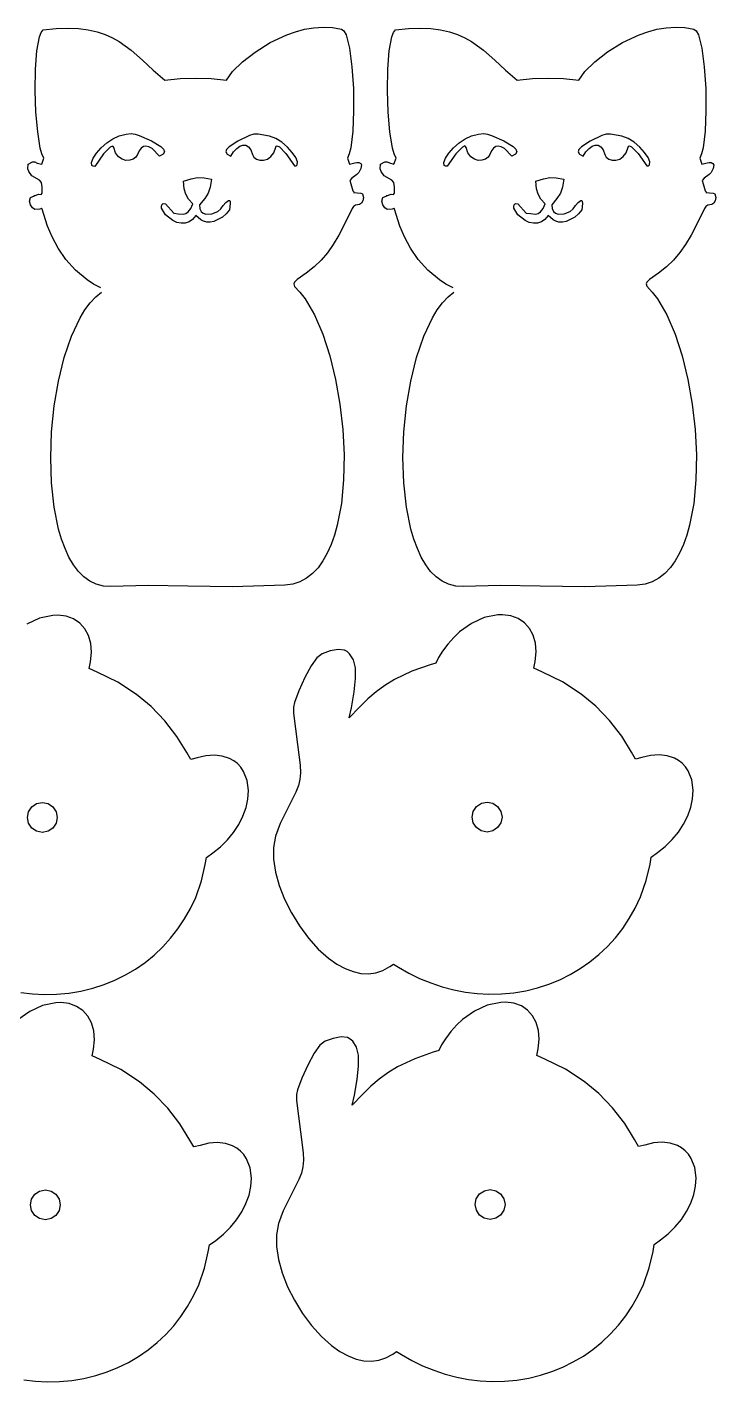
# Model space of a CAD drawing. Extents: x 5 to 300, y 2 to 295.
# Drawn here: x 152.5 to 300.1, y 3 to 293.5 of the extents above; entities that cross this region are included whole.
import ezdxf

# ---------------------------------------------------------------- set-up
doc = ezdxf.new("R2010")
doc.units = 0

msp = doc.modelspace()

# ---------------------------------------------------------------- linework, layer by layer
at = {"layer": 'Layer 1'}
for p, q in [((213.961466, 293.361956), (215.948619, 293.49882)), ((215.948619, 293.49882), (217.935654, 293.412787)), ((217.935654, 293.412787), (219.906988, 293.080064)), ((289.472466, 293.365956), (291.459619, 293.50282)), ((291.459619, 293.50282), (293.446654, 293.416787)), ((293.446654, 293.416787), (295.417988, 293.084064)), ((154.616948, 288.443021), (155.164098, 291.408035)), ((155.164098, 291.408035), (155.533016, 292.363529)), ((155.533016, 292.363529), (155.967337, 292.890567)), ((155.967337, 292.890567), (158.745704, 293.184679)), ((158.745704, 293.184679), (161.265587, 293.271892)), ((161.265587, 293.271892), (163.549536, 293.168915)), ((163.549536, 293.168915), (165.620102, 292.892456)), ((165.620102, 292.892456), (167.499835, 292.459222)), ((167.499835, 292.459222), (169.211285, 291.885923)), ((169.211285, 291.885923), (170.777005, 291.189265)), ((170.777005, 291.189265), (172.219543, 290.385957)), ((204.569218, 290.166946), (208.155091, 291.851914)), ((208.155091, 291.851914), (210.049121, 292.514709)), ((210.049121, 292.514709), (211.989773, 293.025988)), ((211.989773, 293.025988), (213.961466, 293.361956)), ((219.906988, 293.080064), (220.407288, 292.699578)), ((220.407288, 292.699578), (220.857171, 291.848498)), ((220.857171, 291.848498), (221.600592, 288.983917)), ((230.127948, 288.447021), (230.675098, 291.412035)), ((230.675098, 291.412035), (231.044016, 292.367529)), ((231.044016, 292.367529), (231.478337, 292.894567)), ((231.478337, 292.894567), (234.256704, 293.188679)), ((234.256704, 293.188679), (236.776587, 293.275892)), ((236.776587, 293.275892), (239.060536, 293.172915)), ((239.060536, 293.172915), (241.131102, 292.896456)), ((241.131102, 292.896456), (243.010835, 292.463222)), ((243.010835, 292.463222), (244.722285, 291.889923)), ((244.722285, 291.889923), (246.288005, 291.193265)), ((246.288005, 291.193265), (247.730543, 290.389957)), ((280.080218, 290.170946), (283.666091, 291.855914)), ((283.666091, 291.855914), (285.560121, 292.518709)), ((285.560121, 292.518709), (287.500773, 293.029988)), ((287.500773, 293.029988), (289.472466, 293.365956)), ((295.417988, 293.084064), (295.918288, 292.703578)), ((295.918288, 292.703578), (296.368171, 291.852498)), ((296.368171, 291.852498), (297.111592, 288.987917)), ((154.314837, 284.458218), (154.616948, 288.443021)), ((172.219543, 290.385957), (174.825279, 288.526224)), ((174.825279, 288.526224), (177.208899, 286.440388)), ((198.642466, 286.025714), (201.356795, 288.161431)), ((201.356795, 288.161431), (204.569218, 290.166946)), ((221.600592, 288.983917), (222.127068, 284.985046)), ((229.825837, 284.462218), (230.127948, 288.447021)), ((247.730543, 290.389957), (250.336279, 288.530224)), ((250.336279, 288.530224), (252.719899, 286.444388)), ((274.153466, 286.029714), (276.867795, 288.165431)), ((276.867795, 288.165431), (280.080218, 290.170946)), ((297.111592, 288.987917), (297.638068, 284.989046)), ((177.208899, 286.440388), (179.550806, 284.262114)), ((196.550874, 283.950144), (198.642466, 286.025714)), ((222.127068, 284.985046), (222.426415, 280.350607)), ((252.719899, 286.444388), (255.061806, 284.266114)), ((272.061874, 283.954144), (274.153466, 286.029714)), ((297.638068, 284.989046), (297.937415, 280.354607)), ((154.246715, 279.91632), (154.314837, 284.458218)), ((179.550806, 284.262114), (182.031406, 282.125066)), ((182.031406, 282.125066), (185.278682, 282.456565)), ((185.278682, 282.456565), (188.619034, 282.570315)), ((188.619034, 282.570315), (191.959386, 282.456565)), ((191.959386, 282.456565), (195.206662, 282.125066)), ((195.206662, 282.125066), (196.550874, 283.950144)), ((229.757715, 279.92032), (229.825837, 284.462218)), ((255.061806, 284.266114), (257.542406, 282.129066)), ((257.542406, 282.129066), (260.789682, 282.460565)), ((260.789682, 282.460565), (264.130034, 282.574315)), ((264.130034, 282.574315), (267.470386, 282.460565)), ((267.470386, 282.460565), (270.717662, 282.129066)), ((270.717662, 282.129066), (272.061874, 283.954144)), ((154.401531, 275.280019), (154.246715, 279.91632)), ((222.426415, 280.350607), (222.488449, 275.579323)), ((229.912531, 275.284019), (229.757715, 279.92032)), ((297.937415, 280.354607), (297.999449, 275.583323)), ((154.768236, 271.012007), (154.401531, 275.280019)), ((222.488449, 275.579323), (222.302988, 271.169917)), ((230.279236, 271.016007), (229.912531, 275.284019)), ((297.999449, 275.583323), (297.813988, 271.173917)), ((155.335779, 267.574979), (154.768236, 271.012007)), ((170.880699, 269.570292), (172.213472, 270.179706)), ((172.213472, 270.179706), (173.703196, 270.563996)), ((173.703196, 270.563996), (174.812341, 270.655263)), ((174.812341, 270.655263), (175.700002, 270.526421)), ((175.700002, 270.526421), (176.525275, 270.250386)), ((176.525275, 270.250386), (179.133877, 269.12349)), ((200.157896, 270.279986), (197.668001, 269.063936)), ((201.065769, 270.543868), (200.157896, 270.279986)), ((202.033472, 270.558491), (201.065769, 270.543868)), ((204.475425, 270.128666), (202.033472, 270.558491)), ((222.302988, 271.169917), (221.859848, 267.621112)), ((230.846779, 267.578979), (230.279236, 271.016007)), ((246.391699, 269.574292), (247.724472, 270.183706)), ((247.724472, 270.183706), (249.214196, 270.567996)), ((249.214196, 270.567996), (250.323341, 270.659263)), ((250.323341, 270.659263), (251.211002, 270.530421)), ((251.211002, 270.530421), (252.036275, 270.254386)), ((252.036275, 270.254386), (254.644877, 269.12749)), ((275.668896, 270.283986), (273.179001, 269.067936)), ((276.576769, 270.547868), (275.668896, 270.283986)), ((277.544472, 270.562491), (276.576769, 270.547868)), ((279.986425, 270.132666), (277.544472, 270.562491)), ((297.813988, 271.173917), (297.370848, 267.625112)), ((155.691412, 266.312675), (155.335779, 267.574979)), ((167.39815, 266.44786), (168.391465, 267.586985)), ((168.391465, 267.586985), (169.579506, 268.666924)), ((170.287351, 267.7776), (168.906178, 266.307449)), ((169.579506, 268.666924), (170.880699, 269.570292)), ((170.794603, 268.006583), (170.287351, 267.7776)), ((170.966045, 267.926915), (170.794603, 268.006583)), ((171.06885, 267.69204), (170.966045, 267.926915)), ((171.47649, 266.512024), (171.06885, 267.69204)), ((176.944444, 267.544529), (176.524145, 266.960776)), ((177.428616, 267.895085), (176.944444, 267.544529)), ((177.979018, 268.003309), (177.428616, 267.895085)), ((178.598007, 267.860062), (177.979018, 268.003309)), ((179.287939, 267.456208), (178.598007, 267.860062)), ((179.133877, 269.12349), (181.149393, 267.912398)), ((180.890063, 265.830128), (179.287939, 267.456208)), ((181.149393, 267.912398), (181.738564, 267.321568)), ((181.738564, 267.321568), (181.944047, 266.765235)), ((195.250557, 267.278265), (195.086726, 266.743563)), ((195.783826, 267.851608), (195.250557, 267.278265)), ((197.668001, 269.063936), (195.783826, 267.851608)), ((196.770157, 266.76693), (197.426236, 267.484037)), ((197.426236, 267.484037), (198.099688, 267.970293)), ((198.099688, 267.970293), (198.763908, 268.204303)), ((198.763908, 268.204303), (199.392297, 268.164675)), ((199.392297, 268.164675), (199.95825, 267.830016)), ((199.95825, 267.830016), (200.435165, 267.178933)), ((205.816694, 269.645478), (204.475425, 270.128666)), ((205.393103, 266.573995), (205.797637, 267.758294)), ((205.797637, 267.758294), (205.898141, 267.993766)), ((207.128803, 268.815481), (205.816694, 269.645478)), ((205.898141, 267.993766), (206.066325, 268.074408)), ((206.066325, 268.074408), (206.5648, 267.848275)), ((206.5648, 267.848275), (207.923644, 266.385824)), ((208.329745, 267.766954), (207.128803, 268.815481)), ((209.337511, 266.628177), (208.329745, 267.766954)), ((221.859848, 267.621112), (221.538466, 266.325286)), ((231.202412, 266.316675), (230.846779, 267.578979)), ((242.90915, 266.45186), (243.902465, 267.590985)), ((243.902465, 267.590985), (245.090506, 268.670924)), ((245.798351, 267.7816), (244.417178, 266.311449)), ((245.090506, 268.670924), (246.391699, 269.574292)), ((246.305603, 268.010583), (245.798351, 267.7816)), ((246.477045, 267.930915), (246.305603, 268.010583)), ((246.57985, 267.69604), (246.477045, 267.930915)), ((246.98749, 266.516024), (246.57985, 267.69604)), ((252.455444, 267.548529), (252.035145, 266.964776)), ((252.939616, 267.899085), (252.455444, 267.548529)), ((253.490018, 268.007309), (252.939616, 267.899085)), ((254.109007, 267.864062), (253.490018, 268.007309)), ((254.798939, 267.460208), (254.109007, 267.864062)), ((254.644877, 269.12749), (256.660393, 267.916398)), ((256.401063, 265.834128), (254.798939, 267.460208)), ((256.660393, 267.916398), (257.249564, 267.325568)), ((257.249564, 267.325568), (257.455047, 266.769235)), ((270.761557, 267.282265), (270.597726, 266.747563)), ((271.294826, 267.855608), (270.761557, 267.282265)), ((273.179001, 269.067936), (271.294826, 267.855608)), ((272.281157, 266.77093), (272.937236, 267.488037)), ((272.937236, 267.488037), (273.610688, 267.974293)), ((273.610688, 267.974293), (274.274908, 268.208303)), ((274.274908, 268.208303), (274.903297, 268.168675)), ((274.903297, 268.168675), (275.46925, 267.834016)), ((275.46925, 267.834016), (275.946165, 267.182933)), ((281.327694, 269.649478), (279.986425, 270.132666)), ((280.904103, 266.577995), (281.308637, 267.762294)), ((281.308637, 267.762294), (281.409141, 267.997766)), ((282.639803, 268.819481), (281.327694, 269.649478)), ((281.409141, 267.997766), (281.577325, 268.078408)), ((281.577325, 268.078408), (282.0758, 267.852275)), ((282.0758, 267.852275), (283.434644, 266.389824)), ((283.840745, 267.770954), (282.639803, 268.819481)), ((284.848511, 266.632177), (283.840745, 267.770954)), ((297.370848, 267.625112), (297.049466, 266.329286)), ((152.713636, 264.080256), (153.638353, 264.611158)), ((153.638353, 264.611158), (154.135033, 264.623053)), ((154.135033, 264.623053), (154.649218, 264.364239)), ((154.649218, 264.364239), (155.626454, 264.083018)), ((155.626454, 264.083018), (156.09311, 265.431627)), ((156.09311, 265.431627), (155.691412, 266.312675)), ((166.321987, 264.461587), (166.681133, 265.366933)), ((166.402286, 263.849208), (166.321987, 264.461587)), ((166.681133, 265.366933), (167.39815, 266.44786)), ((168.906178, 266.307449), (167.003603, 263.647178)), ((172.094341, 265.680886), (171.47649, 266.512024)), ((172.850071, 265.165278), (172.094341, 265.680886)), ((173.67135, 264.93185), (172.850071, 265.165278)), ((174.48585, 264.947254), (173.67135, 264.93185)), ((175.221238, 265.17814), (174.48585, 264.947254)), ((175.805186, 265.59116), (175.221238, 265.17814)), ((176.165363, 266.152965), (175.805186, 265.59116)), ((176.524145, 266.960776), (176.165363, 266.152965)), ((181.687371, 266.261917), (180.890063, 265.830128)), ((180.890063, 265.830128), (180.890063, 265.830128)), ((181.944047, 266.765235), (181.687371, 266.261917)), ((195.086726, 266.743563), (195.365002, 266.260072)), ((195.365002, 266.260072), (196.158053, 265.840364)), ((196.158053, 265.840364), (196.770157, 266.76693)), ((196.158053, 265.840364), (196.158053, 265.840364)), ((200.435165, 267.178933), (200.796441, 266.190033)), ((200.796441, 266.190033), (201.105774, 265.617263)), ((201.105774, 265.617263), (201.658606, 265.201446)), ((201.658606, 265.201446), (202.378305, 264.973936)), ((202.378305, 264.973936), (203.188237, 264.966084)), ((203.188237, 264.966084), (204.01177, 265.209242)), ((204.01177, 265.209242), (204.772269, 265.734761)), ((204.772269, 265.734761), (205.393103, 266.573995)), ((207.923644, 266.385824), (209.796641, 263.736118)), ((210.070092, 265.527425), (209.337511, 266.628177)), ((210.44548, 264.59298), (210.070092, 265.527425)), ((210.381665, 263.953118), (210.44548, 264.59298)), ((221.538466, 266.325286), (221.148846, 265.431631)), ((221.148846, 265.431631), (221.611613, 264.083021)), ((221.611613, 264.083021), (222.740735, 264.372765)), ((222.740735, 264.372765), (223.148642, 264.479046)), ((223.148642, 264.479046), (223.631482, 264.449013)), ((223.631482, 264.449013), (223.99506, 264.282632)), ((228.224636, 264.084256), (229.149353, 264.615158)), ((229.149353, 264.615158), (229.646033, 264.627053)), ((229.646033, 264.627053), (230.160218, 264.368239)), ((230.160218, 264.368239), (231.137454, 264.087018)), ((231.137454, 264.087018), (231.60411, 265.435627)), ((231.60411, 265.435627), (231.202412, 266.316675)), ((241.832987, 264.465587), (242.192133, 265.370933)), ((241.913286, 263.853208), (241.832987, 264.465587)), ((242.192133, 265.370933), (242.90915, 266.45186)), ((244.417178, 266.311449), (242.514603, 263.651178)), ((247.605341, 265.684886), (246.98749, 266.516024)), ((248.361071, 265.169278), (247.605341, 265.684886)), ((249.18235, 264.93585), (248.361071, 265.169278)), ((249.99685, 264.951254), (249.18235, 264.93585)), ((250.732238, 265.18214), (249.99685, 264.951254)), ((251.316186, 265.59516), (250.732238, 265.18214)), ((251.676363, 266.156965), (251.316186, 265.59516)), ((252.035145, 266.964776), (251.676363, 266.156965)), ((257.198371, 266.265917), (256.401063, 265.834128)), ((256.401063, 265.834128), (256.401063, 265.834128)), ((257.455047, 266.769235), (257.198371, 266.265917)), ((270.597726, 266.747563), (270.876002, 266.264072)), ((270.876002, 266.264072), (271.669053, 265.844364)), ((271.669053, 265.844364), (272.281157, 266.77093)), ((271.669053, 265.844364), (271.669053, 265.844364)), ((275.946165, 267.182933), (276.307441, 266.194033)), ((276.307441, 266.194033), (276.616774, 265.621263)), ((276.616774, 265.621263), (277.169606, 265.205446)), ((277.169606, 265.205446), (277.889305, 264.977936)), ((277.889305, 264.977936), (278.699237, 264.970084)), ((278.699237, 264.970084), (279.52277, 265.213242)), ((279.52277, 265.213242), (280.283269, 265.738761)), ((280.283269, 265.738761), (280.904103, 266.577995)), ((283.434644, 266.389824), (285.307641, 263.740118)), ((285.581092, 265.531425), (284.848511, 266.632177)), ((285.95648, 264.59698), (285.581092, 265.531425)), ((285.892665, 263.957118), (285.95648, 264.59698)), ((297.049466, 266.329286), (296.659846, 265.435631)), ((296.659846, 265.435631), (297.122613, 264.087021)), ((297.122613, 264.087021), (298.251735, 264.376765)), ((298.251735, 264.376765), (298.659642, 264.483046)), ((298.659642, 264.483046), (299.142482, 264.453013)), ((299.142482, 264.453013), (299.50606, 264.286632)), ((152.679942, 263.132691), (152.713636, 264.080256)), ((152.890118, 262.559456), (152.679942, 263.132691)), ((153.532995, 261.628828), (152.890118, 262.559456)), ((155.168556, 260.685459), (153.532995, 261.628828)), ((166.632719, 263.689563), (166.402286, 263.849208)), ((167.003603, 263.647178), (166.632719, 263.689563)), ((209.796641, 263.736118), (210.15943, 263.783742)), ((210.15943, 263.783742), (210.381665, 263.953118)), ((223.18378, 261.868397), (222.070855, 261.126383)), ((223.58499, 262.349306), (223.18378, 261.868397)), ((224.022638, 263.170117), (223.58499, 262.349306)), ((223.99506, 264.282632), (224.152783, 263.985222)), ((224.152783, 263.985222), (224.022638, 263.170117)), ((228.190942, 263.136691), (228.224636, 264.084256)), ((228.401118, 262.563456), (228.190942, 263.136691)), ((229.043995, 261.632828), (228.401118, 262.563456)), ((230.679556, 260.689459), (229.043995, 261.632828)), ((242.143719, 263.693563), (241.913286, 263.853208)), ((242.514603, 263.651178), (242.143719, 263.693563)), ((285.307641, 263.740118), (285.67043, 263.787742)), ((285.67043, 263.787742), (285.892665, 263.957118)), ((298.69478, 261.872397), (297.581855, 261.130383)), ((299.09599, 262.353306), (298.69478, 261.872397)), ((299.533638, 263.174117), (299.09599, 262.353306)), ((299.50606, 264.286632), (299.663783, 263.989222)), ((299.663783, 263.989222), (299.533638, 263.174117)), ((155.582784, 260.150467), (155.168556, 260.685459)), ((155.729148, 259.201193), (155.582784, 260.150467)), ((155.717512, 257.917023), (155.729148, 259.201193)), ((186.005676, 260.45049), (187.669239, 260.979231)), ((186.158469, 258.850896), (186.005676, 260.45049)), ((186.499638, 257.653785), (186.158469, 258.850896)), ((187.669239, 260.979231), (189.047965, 261.224557)), ((189.047965, 261.224557), (190.417736, 261.192432)), ((190.417736, 261.192432), (192.054435, 260.888823)), ((191.755693, 259.211167), (191.289568, 257.920757)), ((192.054435, 260.888823), (191.755693, 259.211167)), ((222.070855, 261.126383), (221.698695, 260.639035)), ((221.698695, 260.639035), (221.85987, 259.893818)), ((221.85987, 259.893818), (222.34695, 258.378195)), ((231.093784, 260.154467), (230.679556, 260.689459)), ((231.240148, 259.205193), (231.093784, 260.154467)), ((231.228512, 257.921023), (231.240148, 259.205193)), ((261.516676, 260.45449), (263.180239, 260.983231)), ((261.669469, 258.854896), (261.516676, 260.45449)), ((262.010638, 257.657785), (261.669469, 258.854896)), ((263.180239, 260.983231), (264.558965, 261.228557)), ((264.558965, 261.228557), (265.928736, 261.196432)), ((265.928736, 261.196432), (267.565435, 260.892823)), ((267.266693, 259.215167), (266.800568, 257.924757)), ((267.565435, 260.892823), (267.266693, 259.215167)), ((297.581855, 261.130383), (297.209695, 260.643035)), ((297.209695, 260.643035), (297.37087, 259.897818)), ((297.37087, 259.897818), (297.85795, 258.382195)), ((153.033914, 256.171191), (153.221458, 256.935252)), ((153.223219, 255.385319), (153.033914, 256.171191)), ((153.221458, 256.935252), (154.102225, 257.336606)), ((154.036436, 257.344192), (153.959359, 257.318804)), ((153.959359, 257.318804), (154.018577, 257.337151)), ((154.018577, 257.337151), (155.043133, 257.694623)), ((154.102225, 257.336606), (154.036436, 257.344192)), ((155.043133, 257.694623), (155.508853, 257.61198)), ((155.508853, 257.61198), (155.717512, 257.917023)), ((181.365603, 255.423323), (181.641924, 255.653585)), ((181.641924, 255.653585), (182.150707, 255.618041)), ((182.150707, 255.618041), (183.953752, 253.62777)), ((187.106224, 256.639825), (186.499638, 257.653785)), ((188.055266, 255.589686), (187.106224, 256.639825)), ((190.560819, 256.749103), (189.474209, 255.427714)), ((191.289568, 257.920757), (190.560819, 256.749103)), ((194.557439, 255.239168), (195.075109, 255.901839)), ((195.075109, 255.901839), (195.636038, 256.331628)), ((195.636038, 256.331628), (195.864884, 256.329134)), ((195.864884, 256.329134), (195.991526, 256.204591)), ((196.028564, 255.693044), (195.870234, 254.345921)), ((195.991526, 256.204591), (196.028564, 255.693044)), ((222.34695, 258.378195), (222.541047, 258.20113)), ((222.605395, 258.13317), (222.477755, 258.071681)), ((222.477755, 258.071681), (224.042763, 257.88967)), ((222.541047, 258.20113), (222.605395, 258.13317)), ((224.154053, 255.778953), (223.748759, 255.451781)), ((224.042763, 257.88967), (224.417034, 257.761293)), ((224.486917, 256.285464), (224.154053, 255.778953)), ((224.417034, 257.761293), (224.61777, 256.952512)), ((224.61777, 256.952512), (224.486917, 256.285464)), ((228.544914, 256.175191), (228.732458, 256.939252)), ((228.734219, 255.389319), (228.544914, 256.175191)), ((228.732458, 256.939252), (229.613225, 257.340606)), ((229.547436, 257.348192), (229.470359, 257.322804)), ((229.470359, 257.322804), (229.529577, 257.341151)), ((229.529577, 257.341151), (230.554133, 257.698623)), ((229.613225, 257.340606), (229.547436, 257.348192)), ((230.554133, 257.698623), (231.019853, 257.61598)), ((231.019853, 257.61598), (231.228512, 257.921023)), ((256.876603, 255.427323), (257.152924, 255.657585)), ((257.152924, 255.657585), (257.661707, 255.622041)), ((257.661707, 255.622041), (259.464752, 253.63177)), ((262.617224, 256.643825), (262.010638, 257.657785)), ((263.566266, 255.593686), (262.617224, 256.643825)), ((266.071819, 256.753103), (264.985209, 255.431714)), ((266.800568, 257.924757), (266.071819, 256.753103)), ((270.068439, 255.243168), (270.586109, 255.905839)), ((270.586109, 255.905839), (271.147038, 256.335628)), ((271.147038, 256.335628), (271.375884, 256.333134)), ((271.375884, 256.333134), (271.502526, 256.208591)), ((271.539564, 255.697044), (271.381234, 254.349921)), ((271.502526, 256.208591), (271.539564, 255.697044)), ((297.85795, 258.382195), (298.052047, 258.20513)), ((298.116395, 258.13717), (297.988755, 258.075681)), ((297.988755, 258.075681), (299.553763, 257.89367)), ((298.052047, 258.20513), (298.116395, 258.13717)), ((299.665053, 255.782953), (299.259759, 255.455781)), ((299.553763, 257.89367), (299.928034, 257.765293)), ((299.997917, 256.289464), (299.665053, 255.782953)), ((299.928034, 257.765293), (300.12877, 256.956512)), ((300.12877, 256.956512), (299.997917, 256.289464)), ((153.639312, 254.744164), (153.223219, 255.385319)), ((154.132133, 254.414252), (153.639312, 254.744164)), ((155.24867, 254.469839), (154.132133, 254.414252)), ((155.617909, 254.594746), (155.24867, 254.469839)), ((155.640091, 254.642782), (155.617909, 254.594746)), ((155.715457, 254.467758), (155.640091, 254.642782)), ((156.883219, 250.808325), (155.715457, 254.467758)), ((181.277984, 255.051197), (181.365603, 255.423323)), ((181.335307, 254.661151), (181.277984, 255.051197)), ((182.132799, 253.223326), (181.335307, 254.661151)), ((183.743385, 252.01774), (182.132799, 253.223326)), ((183.953752, 253.62777), (184.867766, 253.50091)), ((184.867766, 253.50091), (185.949178, 253.41303)), ((185.949178, 253.41303), (186.508991, 253.558354)), ((186.508991, 253.558354), (187.058254, 253.922999)), ((187.058254, 253.922999), (187.579501, 254.576823)), ((187.579501, 254.576823), (188.055266, 255.589686)), ((188.670379, 253.092199), (187.987071, 252.265632)), ((188.055266, 255.589686), (188.055266, 255.589686)), ((189.729133, 252.16109), (188.670379, 253.092199)), ((189.474209, 255.427714), (189.537615, 254.57332)), ((189.537615, 254.57332), (189.811706, 253.971337)), ((189.811706, 253.971337), (190.252166, 253.590966)), ((190.252166, 253.590966), (190.814675, 253.401411)), ((190.814675, 253.401411), (192.12857, 253.471556)), ((192.12857, 253.471556), (193.398846, 253.935392)), ((194.377534, 252.73091), (192.518541, 251.845831)), ((193.398846, 253.935392), (194.01977, 254.523669)), ((194.01977, 254.523669), (194.557439, 255.239168)), ((195.16172, 253.443546), (194.377534, 252.73091)), ((195.870234, 254.345921), (195.16172, 253.443546)), ((221.838931, 253.813256), (219.342229, 248.909746)), ((222.166909, 254.586636), (221.838931, 253.813256)), ((222.456577, 255.050691), (222.166909, 254.586636)), ((222.914879, 255.30566), (222.456577, 255.050691)), ((223.748759, 255.451781), (222.914879, 255.30566)), ((229.150312, 254.748164), (228.734219, 255.389319)), ((229.643133, 254.418252), (229.150312, 254.748164)), ((230.75967, 254.473839), (229.643133, 254.418252)), ((231.128909, 254.598746), (230.75967, 254.473839)), ((231.151091, 254.646782), (231.128909, 254.598746)), ((231.226457, 254.471758), (231.151091, 254.646782)), ((232.394219, 250.812325), (231.226457, 254.471758)), ((256.788984, 255.055197), (256.876603, 255.427323)), ((256.846307, 254.665151), (256.788984, 255.055197)), ((257.643799, 253.227326), (256.846307, 254.665151)), ((259.254385, 252.02174), (257.643799, 253.227326)), ((259.464752, 253.63177), (260.378766, 253.50491)), ((260.378766, 253.50491), (261.460178, 253.41703)), ((261.460178, 253.41703), (262.019991, 253.562354)), ((262.019991, 253.562354), (262.569254, 253.926999)), ((262.569254, 253.926999), (263.090501, 254.580823)), ((263.090501, 254.580823), (263.566266, 255.593686)), ((264.181379, 253.096199), (263.498071, 252.269632)), ((263.566266, 255.593686), (263.566266, 255.593686)), ((265.240133, 252.16509), (264.181379, 253.096199)), ((264.985209, 255.431714), (265.048615, 254.57732)), ((265.048615, 254.57732), (265.322706, 253.975337)), ((265.322706, 253.975337), (265.763166, 253.594966)), ((265.763166, 253.594966), (266.325675, 253.405411)), ((266.325675, 253.405411), (267.63957, 253.475556)), ((267.63957, 253.475556), (268.909846, 253.939392)), ((269.888534, 252.73491), (268.029541, 251.849831)), ((268.909846, 253.939392), (269.53077, 254.527669)), ((269.53077, 254.527669), (270.068439, 255.243168)), ((270.67272, 253.447546), (269.888534, 252.73491)), ((271.381234, 254.349921), (270.67272, 253.447546)), ((297.349931, 253.817256), (294.853229, 248.913746)), ((297.677909, 254.590636), (297.349931, 253.817256)), ((297.967577, 255.054691), (297.677909, 254.590636)), ((298.425879, 255.30966), (297.967577, 255.054691)), ((299.259759, 255.455781), (298.425879, 255.30966)), ((157.873088, 248.528808), (156.883219, 250.808325)), ((184.617964, 251.640081), (183.743385, 252.01774)), ((185.504955, 251.448815), (184.617964, 251.640081)), ((186.379026, 251.471167), (185.504955, 251.448815)), ((187.214843, 251.734363), (186.379026, 251.471167)), ((187.987071, 252.265632), (187.214843, 251.734363)), ((190.330466, 251.863665), (189.729133, 252.16109)), ((190.990464, 251.700762), (190.330466, 251.863665)), ((191.717148, 251.689209), (190.990464, 251.700762)), ((192.518541, 251.845831), (191.717148, 251.689209)), ((233.384088, 248.532808), (232.394219, 250.812325)), ((260.128964, 251.644081), (259.254385, 252.02174)), ((261.015955, 251.452815), (260.128964, 251.644081)), ((261.890026, 251.475167), (261.015955, 251.452815)), ((262.725843, 251.738363), (261.890026, 251.475167)), ((263.498071, 252.269632), (262.725843, 251.738363)), ((265.841466, 251.867665), (265.240133, 252.16509)), ((266.501464, 251.704762), (265.841466, 251.867665)), ((267.228148, 251.693209), (266.501464, 251.704762)), ((268.029541, 251.849831), (267.228148, 251.693209)), ((159.18037, 246.115278), (157.873088, 248.528808)), ((218.129802, 246.907973), (216.87439, 245.138283)), ((219.342229, 248.909746), (218.129802, 246.907973)), ((234.69137, 246.119278), (233.384088, 248.532808)), ((293.640802, 246.911973), (292.38539, 245.142283)), ((294.853229, 248.913746), (293.640802, 246.911973)), ((160.840133, 243.692127), (159.18037, 246.115278)), ((216.87439, 245.138283), (215.525794, 243.549745)), ((236.351133, 243.696127), (234.69137, 246.119278)), ((292.38539, 245.142283), (291.036794, 243.553745)), ((162.887443, 241.383745), (160.840133, 243.692127)), ((165.357368, 239.314522), (162.887443, 241.383745)), ((214.033816, 242.09143), (212.348254, 240.712408)), ((215.525794, 243.549745), (214.033816, 242.09143)), ((238.398443, 241.387745), (236.351133, 243.696127)), ((240.868368, 239.318522), (238.398443, 241.387745)), ((289.544816, 242.09543), (287.859254, 240.716408)), ((291.036794, 243.553745), (289.544816, 242.09543)), ((166.761769, 238.408468), (165.357368, 239.314522)), ((168.284974, 237.60885), (166.761769, 238.408468)), ((209.780886, 238.814151), (209.669488, 238.435815)), ((209.669488, 238.435815), (209.844731, 237.921247)), ((210.418909, 239.361748), (209.780886, 238.814151)), ((212.348254, 240.712408), (210.418909, 239.361748)), ((242.272769, 238.412468), (240.868368, 239.318522)), ((243.795974, 237.61285), (242.272769, 238.412468)), ((285.291886, 238.818151), (285.180488, 238.439815)), ((285.180488, 238.439815), (285.355731, 237.925247)), ((285.929909, 239.365748), (285.291886, 238.818151)), ((287.859254, 240.716408), (285.929909, 239.365748)), ((166.030366, 234.379633), (167.219899, 235.64523)), ((167.219899, 235.64523), (168.478895, 236.665168)), ((209.844731, 237.921247), (210.986632, 236.693746)), ((210.986632, 236.693746), (212.076645, 235.251919)), ((241.541366, 234.383633), (242.730899, 235.64923)), ((242.730899, 235.64923), (243.989895, 236.669168)), ((285.355731, 237.925247), (286.497632, 236.697746)), ((286.497632, 236.697746), (287.587645, 235.255919)), ((163.865999, 231.185186), (164.911873, 232.886808)), ((164.911873, 232.886808), (166.030366, 234.379633)), ((212.076645, 235.251919), (214.090605, 231.791003)), ((239.376999, 231.189186), (240.422873, 232.890808)), ((240.422873, 232.890808), (241.541366, 234.383633)), ((287.587645, 235.255919), (289.601605, 231.795003)), ((161.998422, 227.229281), (163.865999, 231.185186)), ((214.090605, 231.791003), (215.865813, 227.669931)), ((237.509422, 227.233281), (239.376999, 231.189186)), ((289.601605, 231.795003), (291.376813, 227.673931)), ((160.440262, 222.659368), (161.998422, 227.229281)), ((215.865813, 227.669931), (217.381471, 223.020137)), ((235.951262, 222.663368), (237.509422, 227.233281)), ((291.376813, 227.673931), (292.892471, 223.024137)), ((159.204148, 217.622901), (160.440262, 222.659368)), ((217.381471, 223.020137), (218.61678, 217.973054)), ((234.715148, 217.626901), (235.951262, 222.663368)), ((292.892471, 223.024137), (294.12778, 217.977054)), ((218.61678, 217.973054), (219.550942, 212.660118)), ((294.12778, 217.977054), (295.061942, 212.664118)), ((158.302706, 212.267331), (159.204148, 217.622901)), ((233.813706, 212.271331), (234.715148, 217.626901)), ((157.748566, 206.74011), (158.302706, 212.267331)), ((219.550942, 212.660118), (220.163158, 207.212761)), ((233.259566, 206.74411), (233.813706, 212.271331)), ((295.061942, 212.664118), (295.674158, 207.216761)), ((157.554355, 201.18869), (157.748566, 206.74011)), ((220.163158, 207.212761), (220.432629, 201.762418)), ((233.065355, 201.19269), (233.259566, 206.74411)), ((295.674158, 207.216761), (295.943629, 201.766418)), ((157.732699, 195.760523), (157.554355, 201.18869)), ((220.432629, 201.762418), (220.338559, 196.440521)), ((233.243699, 195.764523), (233.065355, 201.19269)), ((295.943629, 201.766418), (295.849559, 196.444521)), ((158.296228, 190.603061), (157.732699, 195.760523)), ((220.338559, 196.440521), (219.860147, 191.378506)), ((233.807228, 190.607061), (233.243699, 195.764523)), ((295.849559, 196.444521), (295.371147, 191.382506)), ((159.257569, 185.863756), (158.296228, 190.603061)), ((219.860147, 191.378506), (218.976595, 186.707805)), ((234.768569, 185.867756), (233.807228, 190.607061)), ((295.371147, 191.382506), (294.487595, 186.711805)), ((218.976595, 186.707805), (218.376393, 184.560271)), ((294.487595, 186.711805), (293.887393, 184.564271)), ((159.891365, 183.696991), (159.257569, 185.863756)), ((160.62935, 181.690059), (159.891365, 183.696991)), ((218.376393, 184.560271), (217.667106, 182.559853)), ((235.402365, 183.700991), (234.768569, 185.867756)), ((236.14035, 181.694059), (235.402365, 183.700991)), ((293.887393, 184.564271), (293.178106, 182.563853)), ((161.473101, 179.861393), (160.62935, 181.690059)), ((216.846135, 180.722981), (215.91088, 179.066083)), ((217.667106, 182.559853), (216.846135, 180.722981)), ((236.984101, 179.865393), (236.14035, 181.694059)), ((292.357135, 180.726981), (291.42188, 179.070083)), ((293.178106, 182.563853), (292.357135, 180.726981)), ((162.424198, 178.229424), (161.473101, 179.861393)), ((163.484218, 176.812583), (162.424198, 178.229424)), ((214.858742, 177.60559), (213.68712, 176.357929)), ((215.91088, 179.066083), (214.858742, 177.60559)), ((237.935198, 178.233424), (236.984101, 179.865393)), ((238.995218, 176.816583), (237.935198, 178.233424)), ((290.369742, 177.60959), (289.19812, 176.361929)), ((291.42188, 179.070083), (290.369742, 177.60959)), ((164.654741, 175.629302), (163.484218, 176.812583)), ((165.937345, 174.698012), (164.654741, 175.629302)), ((167.333608, 174.037144), (165.937345, 174.698012)), ((210.975027, 174.566825), (209.429355, 174.05624)), ((212.393415, 175.339532), (210.975027, 174.566825)), ((213.68712, 176.357929), (212.393415, 175.339532)), ((240.165741, 175.633302), (238.995218, 176.816583)), ((241.448345, 174.702012), (240.165741, 175.633302)), ((242.844608, 174.041144), (241.448345, 174.702012)), ((286.486027, 174.570825), (284.940355, 174.06024)), ((287.904415, 175.343532), (286.486027, 174.570825)), ((289.19812, 176.361929), (287.904415, 175.343532)), ((168.845108, 173.665131), (167.333608, 174.037144)), ((170.473425, 173.600404), (168.845108, 173.665131)), ((178.463708, 173.771662), (170.473425, 173.600404)), ((186.946718, 173.628358), (178.463708, 173.771662)), ((196.513175, 173.527027), (186.946718, 173.628358)), ((207.753801, 173.824205), (196.513175, 173.527027)), ((209.429355, 174.05624), (207.753801, 173.824205)), ((244.356108, 173.669131), (242.844608, 174.041144)), ((245.984425, 173.604404), (244.356108, 173.669131)), ((253.974708, 173.775662), (245.984425, 173.604404)), ((262.457718, 173.632358), (253.974708, 173.775662)), ((272.024175, 173.531027), (262.457718, 173.632358)), ((283.264801, 173.828205), (272.024175, 173.531027)), ((284.940355, 174.06024), (283.264801, 173.828205)), ((155.139173, 166.813466), (152.43609, 165.525039)), ((158.044416, 167.380356), (155.139173, 166.813466)), ((159.08363, 167.415495), (158.044416, 167.380356)), ((160.882513, 167.190391), (159.08363, 167.415495)), ((159.08363, 167.415495), (159.08363, 167.415495)), ((162.465789, 166.610494), (160.882513, 167.190391)), ((163.808856, 165.706446), (162.465789, 166.610494)), ((164.88711, 164.508892), (163.808856, 165.706446)), ((247.752986, 165.605317), (245.172159, 163.826234)), ((250.45607, 166.893743), (247.752986, 165.605317)), ((253.361313, 167.460633), (250.45607, 166.893743)), ((254.400526, 167.495773), (253.361313, 167.460633)), ((256.199409, 167.270669), (254.400526, 167.495773)), ((254.400526, 167.495773), (254.400526, 167.495773)), ((257.782686, 166.690771), (256.199409, 167.270669)), ((259.125752, 165.786723), (257.782686, 166.690771)), ((260.204006, 164.589169), (259.125752, 165.786723)), ((165.675948, 163.048475), (164.88711, 164.508892)), ((166.150768, 161.355838), (165.675948, 163.048475)), ((245.172159, 163.826234), (243.957514, 162.658019)), ((260.992844, 163.128752), (260.204006, 164.589169)), ((261.467664, 161.436116), (260.992844, 163.128752)), ((166.286966, 159.461626), (166.150768, 161.355838)), ((219.154971, 160.056837), (217.429649, 159.743727)), ((220.498763, 159.931384), (219.154971, 160.056837)), ((221.073971, 159.60889), (220.498763, 159.931384)), ((242.679635, 161.194186), (241.530645, 159.67114)), ((243.957514, 162.658019), (242.679635, 161.194186)), ((261.603862, 159.541903), (261.467664, 161.436116)), ((165.782953, 155.974863), (166.05994, 157.396481)), ((166.05994, 157.396481), (166.286966, 159.461626)), ((214.579234, 158.286527), (213.36485, 156.546282)), ((215.759002, 159.113231), (214.579234, 158.286527)), ((217.429649, 159.743727), (215.759002, 159.113231)), ((221.634782, 159.112851), (221.073971, 159.60889)), ((222.478484, 157.847277), (221.634782, 159.112851)), ((222.858738, 156.164775), (222.478484, 157.847277)), ((240.08979, 157.128458), (238.864543, 156.791012)), ((240.70267, 158.325284), (240.08979, 157.128458)), ((241.530645, 159.67114), (240.70267, 158.325284)), ((261.099849, 156.05514), (261.376836, 157.476758)), ((261.376836, 157.476758), (261.603862, 159.541903)), ((167.537366, 155.227622), (165.782953, 155.974863)), ((171.954577, 153.072986), (167.537366, 155.227622)), ((211.993796, 154.024148), (210.721866, 151.234257)), ((213.36485, 156.546282), (211.993796, 154.024148)), ((222.907489, 153.844685), (222.858738, 156.164775)), ((234.956739, 155.383505), (231.226259, 153.613433)), ((238.864543, 156.791012), (234.956739, 155.383505)), ((262.854262, 155.3079), (261.099849, 156.05514)), ((267.27148, 153.153263), (262.854262, 155.3079)), ((175.966816, 150.43309), (171.954577, 153.072986)), ((210.721866, 151.234257), (209.804855, 148.690742)), ((222.628048, 150.960677), (222.907489, 153.844685)), ((229.156326, 152.335263), (227.2974, 150.985057)), ((231.226259, 153.613433), (229.156326, 152.335263)), ((271.283723, 150.513367), (267.27148, 153.153263)), ((179.079771, 147.817064), (175.966816, 150.43309)), ((209.804855, 148.690742), (209.592399, 147.722674)), ((222.023732, 147.586418), (222.628048, 150.960677)), ((225.530153, 149.468381), (223.735253, 147.690804)), ((227.2974, 150.985057), (225.530153, 149.468381)), ((274.396675, 147.897341), (271.283723, 150.513367)), ((182.014715, 144.747342), (179.079771, 147.817064)), ((209.592399, 147.722674), (209.597088, 146.397719)), ((209.597088, 146.397719), (210.483365, 139.685618)), ((223.735253, 147.690804), (221.560193, 145.408259)), ((221.560193, 145.408259), (222.023732, 147.586418)), ((277.331614, 144.827619), (274.396675, 147.897341)), ((184.619857, 141.399757), (182.014715, 144.747342)), ((279.936751, 141.480035), (277.331614, 144.827619)), ((186.743404, 137.950146), (184.619857, 141.399757)), ((210.483365, 139.685618), (211.03951, 135.233306)), ((282.060295, 138.030423), (279.936751, 141.480035)), ((187.573845, 136.494424), (186.743404, 137.950146)), ((188.927248, 136.803965), (187.573845, 136.494424)), ((190.824446, 137.265752), (188.927248, 136.803965)), ((192.639463, 137.40208), (190.824446, 137.265752)), ((194.343741, 137.213384), (192.639463, 137.40208)), ((195.908726, 136.700095), (194.343741, 137.213384)), ((196.82814, 136.19973), (195.908726, 136.700095)), ((282.890741, 136.574701), (282.060295, 138.030423)), ((284.244136, 136.884242), (282.890741, 136.574701)), ((286.141338, 137.346029), (284.244136, 136.884242)), ((287.956361, 137.482358), (286.141338, 137.346029)), ((289.660647, 137.293661), (287.956361, 137.482358)), ((291.225635, 136.780372), (289.660647, 137.293661)), ((292.145049, 136.280007), (291.225635, 136.780372)), ((197.614016, 135.587388), (196.82814, 136.19973)), ((198.291386, 134.839841), (197.614016, 135.587388)), ((198.885284, 133.933861), (198.291386, 134.839841)), ((199.68262, 132.008748), (198.885284, 133.933861)), ((211.03951, 135.233306), (211.098015, 133.612533)), ((292.930925, 135.667665), (292.145049, 136.280007)), ((293.608296, 134.920119), (292.930925, 135.667665)), ((294.202194, 134.014138), (293.608296, 134.920119)), ((294.999485, 132.089026), (294.202194, 134.014138)), ((199.934314, 129.800267), (199.68262, 132.008748)), ((210.663647, 130.87464), (210.125879, 129.474675)), ((210.980209, 132.206785), (210.663647, 130.87464)), ((211.098015, 133.612533), (210.980209, 132.206785)), ((295.251212, 129.880545), (294.999485, 132.089026)), ((199.419691, 126.158224), (199.813609, 127.988962)), ((199.813609, 127.988962), (199.934314, 129.800267)), ((210.125879, 129.474675), (208.296938, 125.905598)), ((294.736588, 126.238501), (295.130508, 128.069239)), ((295.130508, 128.069239), (295.251212, 129.880545)), ((152.572406, 124.05334), (152.815881, 125.277978)), ((152.815881, 125.277978), (153.509481, 126.316217)), ((153.509481, 126.316217), (154.547607, 127.009984)), ((154.547607, 127.009984), (155.772207, 127.253656)), ((155.772207, 127.253656), (156.996966, 127.010133)), ((155.772207, 127.253656), (155.772207, 127.253656)), ((156.996966, 127.010133), (158.035268, 126.3164)), ((158.035268, 126.3164), (158.729002, 125.278098)), ((158.729002, 125.278098), (158.972526, 124.05334)), ((198.769679, 124.337931), (199.419691, 126.158224)), ((208.296938, 125.905598), (206.718737, 122.743391)), ((247.889302, 124.133617), (248.132777, 125.358255)), ((248.132777, 125.358255), (248.826377, 126.396494)), ((248.826377, 126.396494), (249.864503, 127.090261)), ((249.864503, 127.090261), (251.089103, 127.333933)), ((251.089103, 127.333933), (252.313862, 127.09041)), ((251.089103, 127.333933), (251.089103, 127.333933)), ((252.313862, 127.09041), (253.352164, 126.396677)), ((253.352164, 126.396677), (254.045898, 125.358375)), ((254.045898, 125.358375), (254.289422, 124.133617)), ((294.086573, 124.418208), (294.736588, 126.238501)), ((152.823914, 122.807867), (152.572406, 124.05334)), ((153.509663, 121.790796), (152.823914, 122.807867)), ((158.728854, 122.828739), (158.035086, 121.790613)), ((158.972526, 124.05334), (158.728854, 122.828739)), ((196.769855, 120.848186), (197.880693, 122.557959)), ((197.880693, 122.557959), (198.769679, 124.337931)), ((206.718737, 122.743391), (205.746214, 120.075038)), ((248.14081, 122.888144), (247.889302, 124.133617)), ((248.826559, 121.871073), (248.14081, 122.888144)), ((254.04575, 122.909017), (253.351982, 121.87089)), ((254.289422, 124.133617), (254.04575, 122.909017)), ((292.086744, 120.928463), (293.197585, 122.638237)), ((293.197585, 122.638237), (294.086573, 124.418208)), ((154.526734, 121.105047), (153.509663, 121.790796)), ((155.772207, 120.853539), (154.526734, 121.105047)), ((156.996846, 121.097013), (155.772207, 120.853539)), ((158.035086, 121.790613), (156.996846, 121.097013)), ((193.951101, 117.758743), (195.454284, 119.238488)), ((195.454284, 119.238488), (196.769855, 120.848186)), ((205.746214, 120.075038), (205.301425, 117.618904)), ((249.84363, 121.185324), (248.826559, 121.871073)), ((251.089103, 120.933816), (249.84363, 121.185324)), ((252.313743, 121.17729), (251.089103, 120.933816)), ((253.351982, 121.87089), (252.313743, 121.17729)), ((289.267987, 117.83902), (290.771172, 119.318765)), ((290.771172, 119.318765), (292.086744, 120.928463)), ((190.930742, 115.494183), (192.277427, 116.438826)), ((192.277427, 116.438826), (193.951101, 117.758743)), ((205.301425, 117.618904), (205.306425, 115.093353)), ((286.247638, 115.57446), (287.594313, 116.519103)), ((287.594313, 116.519103), (289.267987, 117.83902)), ((189.858381, 110.466745), (190.696131, 113.983165)), ((190.696131, 113.983165), (190.930742, 115.494183)), ((205.306425, 115.093353), (205.723974, 112.344075)), ((285.175287, 110.547022), (286.013032, 114.063442)), ((286.013032, 114.063442), (286.247638, 115.57446)), ((188.640445, 106.922622), (189.858381, 110.466745)), ((205.723974, 112.344075), (206.53804, 109.454614)), ((283.957355, 107.002899), (285.175287, 110.547022)), ((206.53804, 109.454614), (207.701841, 106.508927)), ((187.524977, 104.541416), (188.640445, 106.922622)), ((207.701841, 106.508927), (209.168593, 103.590969)), ((281.570461, 102.362729), (282.841887, 104.621693)), ((282.841887, 104.621693), (283.957355, 107.002899)), ((184.833418, 100.150373), (186.253552, 102.282452)), ((186.253552, 102.282452), (187.524977, 104.541416)), ((209.168593, 103.590969), (210.891514, 100.784697)), ((280.150327, 100.23065), (281.570461, 102.362729)), ((183.271823, 98.149826), (184.833418, 100.150373)), ((210.891514, 100.784697), (212.823821, 98.174066)), ((278.588731, 98.230103), (280.150327, 100.23065)), ((179.753244, 94.561904), (181.576016, 96.285454)), ((181.576016, 96.285454), (183.271823, 98.149826)), ((212.823821, 98.174066), (214.918731, 95.843033)), ((275.07015, 94.642181), (276.892923, 96.365732)), ((276.892923, 96.365732), (278.588731, 98.230103)), ((175.755798, 91.555845), (177.810755, 92.983819)), ((177.810755, 92.983819), (179.753244, 94.561904)), ((214.918731, 95.843033), (217.129462, 93.875553)), ((217.129462, 93.875553), (218.906871, 92.625809)), ((271.072701, 91.636122), (273.12766, 93.064096)), ((273.12766, 93.064096), (275.07015, 94.642181)), ((171.33747, 89.168809), (173.59562, 90.282627)), ((173.59562, 90.282627), (175.755798, 91.555845)), ((218.906871, 92.625809), (220.658926, 91.666394)), ((220.658926, 91.666394), (222.378031, 90.998363)), ((222.378031, 90.998363), (224.056588, 90.622769)), ((224.056588, 90.622769), (225.687001, 90.540667)), ((225.687001, 90.540667), (227.261673, 90.753109)), ((227.261673, 90.753109), (228.773005, 91.261151)), ((228.773005, 91.261151), (230.213401, 92.065845)), ((230.213401, 92.065845), (231.043324, 92.630153)), ((231.043324, 92.630153), (232.092872, 91.971278)), ((232.092872, 91.971278), (234.299543, 90.693662)), ((234.299543, 90.693662), (236.610727, 89.560991)), ((266.654371, 89.249086), (268.912523, 90.362904)), ((268.912523, 90.362904), (271.072701, 91.636122)), ((164.047666, 86.830208), (166.556245, 87.437955)), ((166.556245, 87.437955), (168.988595, 88.219037)), ((168.988595, 88.219037), (171.33747, 89.168809)), ((236.610727, 89.560991), (239.004662, 88.57978)), ((239.004662, 88.57978), (241.459587, 87.756545)), ((241.459587, 87.756545), (243.953739, 87.097804)), ((259.364565, 86.910485), (261.873144, 87.518232)), ((261.873144, 87.518232), (264.305496, 88.299314)), ((264.305496, 88.299314), (266.654371, 89.249086)), ((151.14846, 86.529795), (153.655781, 86.219591)), ((153.655781, 86.219591), (156.137043, 86.093429)), ((158.691343, 84.324075), (155.7861, 83.757185)), ((156.137043, 86.093429), (158.830817, 86.1533)), ((159.730556, 84.359214), (158.691343, 84.324075)), ((158.830817, 86.1533), (161.470108, 86.400441)), ((161.52944, 84.13411), (159.730556, 84.359214)), ((159.730556, 84.359214), (159.730556, 84.359214)), ((161.470108, 86.400441), (164.047666, 86.830208)), ((243.953739, 87.097804), (246.465356, 86.610073)), ((246.465356, 86.610073), (248.972677, 86.299868)), ((248.972677, 86.299868), (251.453939, 86.173706)), ((254.008229, 84.404352), (251.103002, 83.837462)), ((251.453939, 86.173706), (254.147714, 86.233577)), ((255.047458, 84.439491), (254.008229, 84.404352)), ((254.147714, 86.233577), (256.787005, 86.480719)), ((256.846343, 84.214387), (255.047458, 84.439491)), ((255.047458, 84.439491), (255.047458, 84.439491)), ((256.787005, 86.480719), (259.364565, 86.910485)), ((153.083016, 82.468758), (150.50219, 80.689675)), ((155.7861, 83.757185), (153.083016, 82.468758)), ((163.112716, 83.554212), (161.52944, 84.13411)), ((164.455783, 82.650165), (163.112716, 83.554212)), ((165.534037, 81.452611), (164.455783, 82.650165)), ((166.322875, 79.992194), (165.534037, 81.452611)), ((248.399919, 82.549035), (245.819094, 80.769953)), ((251.103002, 83.837462), (248.399919, 82.549035)), ((258.429621, 83.63449), (256.846343, 84.214387)), ((259.772687, 82.730442), (258.429621, 83.63449)), ((260.85094, 81.532888), (259.772687, 82.730442)), ((261.639778, 80.072471), (260.85094, 81.532888)), ((166.797694, 78.299557), (166.322875, 79.992194)), ((244.604447, 79.601738), (243.326566, 78.137905)), ((245.819094, 80.769953), (244.604447, 79.601738)), ((262.114597, 78.379834), (261.639778, 80.072471)), ((166.706866, 74.340199), (166.933893, 76.405344)), ((166.933893, 76.405344), (166.797694, 78.299557)), ((216.405929, 76.05695), (215.226161, 75.230246)), ((218.076576, 76.687445), (216.405929, 76.05695)), ((219.801898, 77.000556), (218.076576, 76.687445)), ((221.145689, 76.875103), (219.801898, 77.000556)), ((221.720898, 76.552609), (221.145689, 76.875103)), ((222.281709, 76.056569), (221.720898, 76.552609)), ((223.12541, 74.790996), (222.281709, 76.056569)), ((242.177576, 76.614858), (241.349599, 75.269002)), ((243.326566, 78.137905), (242.177576, 76.614858)), ((262.023771, 74.420476), (262.250795, 76.485622)), ((262.250795, 76.485622), (262.114597, 78.379834)), ((166.42988, 72.918582), (166.706866, 74.340199)), ((168.184293, 72.171341), (166.42988, 72.918582)), ((214.011776, 73.490001), (212.640722, 70.967866)), ((215.226161, 75.230246), (214.011776, 73.490001)), ((223.505665, 73.108493), (223.12541, 74.790996)), ((223.554415, 70.788404), (223.505665, 73.108493)), ((239.511462, 73.73473), (235.603662, 72.327223)), ((240.736719, 74.072177), (239.511462, 73.73473)), ((241.349599, 75.269002), (240.736719, 74.072177)), ((261.746779, 72.998859), (262.023771, 74.420476)), ((263.501202, 72.251618), (261.746779, 72.998859)), ((172.601503, 70.016704), (168.184293, 72.171341)), ((176.613743, 67.376809), (172.601503, 70.016704)), ((212.640722, 70.967866), (211.368793, 68.177975)), ((223.274975, 67.904396), (223.554415, 70.788404)), ((231.873186, 70.557152), (229.803252, 69.278982)), ((235.603662, 72.327223), (231.873186, 70.557152)), ((267.918413, 70.096981), (263.501202, 72.251618)), ((271.930655, 67.457086), (267.918413, 70.096981)), ((179.726698, 64.760783), (176.613743, 67.376809)), ((211.368793, 68.177975), (210.451781, 65.634461)), ((222.670658, 64.530136), (223.274975, 67.904396)), ((227.944327, 67.928775), (226.177079, 66.4121)), ((229.803252, 69.278982), (227.944327, 67.928775)), ((275.043607, 64.84106), (271.930655, 67.457086)), ((182.661642, 61.69106), (179.726698, 64.760783)), ((210.451781, 65.634461), (210.239325, 64.666393)), ((210.239325, 64.666393), (210.244014, 63.341438)), ((224.38218, 64.634522), (222.207119, 62.351978)), ((222.207119, 62.351978), (222.670658, 64.530136)), ((226.177079, 66.4121), (224.38218, 64.634522)), ((277.978546, 61.771337), (275.043607, 64.84106)), ((185.266784, 58.343476), (182.661642, 61.69106)), ((210.244014, 63.341438), (211.130291, 56.629336)), ((280.583683, 58.423753), (277.978546, 61.771337)), ((187.39033, 54.893865), (185.266784, 58.343476)), ((282.707227, 54.974142), (280.583683, 58.423753)), ((211.130291, 56.629336), (211.686437, 52.177025)), ((188.220772, 53.438142), (187.39033, 54.893865)), ((189.574175, 53.747683), (188.220772, 53.438142)), ((191.471373, 54.20947), (189.574175, 53.747683)), ((193.286389, 54.345799), (191.471373, 54.20947)), ((194.990668, 54.157102), (193.286389, 54.345799)), ((196.555652, 53.643813), (194.990668, 54.157102)), ((197.475066, 53.143448), (196.555652, 53.643813)), ((198.260942, 52.531107), (197.475066, 53.143448)), ((198.938313, 51.78356), (198.260942, 52.531107)), ((283.537673, 53.518419), (282.707227, 54.974142)), ((284.891068, 53.82796), (283.537673, 53.518419)), ((286.78827, 54.289747), (284.891068, 53.82796)), ((288.603293, 54.426076), (286.78827, 54.289747)), ((290.307579, 54.237379), (288.603293, 54.426076)), ((291.872567, 53.72409), (290.307579, 54.237379)), ((292.791981, 53.223726), (291.872567, 53.72409)), ((293.577857, 52.611384), (292.791981, 53.223726)), ((294.255228, 51.863837), (293.577857, 52.611384)), ((199.532211, 50.87758), (198.938313, 51.78356)), ((200.329547, 48.952467), (199.532211, 50.87758)), ((211.744941, 50.556251), (211.627136, 49.150503)), ((211.686437, 52.177025), (211.744941, 50.556251)), ((294.849126, 50.957857), (294.255228, 51.863837)), ((295.646417, 49.032744), (294.849126, 50.957857)), ((200.58124, 46.743986), (200.329547, 48.952467)), ((200.460536, 44.932681), (200.58124, 46.743986)), ((211.310573, 47.818358), (210.772806, 46.418393)), ((211.627136, 49.150503), (211.310573, 47.818358)), ((295.898144, 46.824263), (295.646417, 49.032744)), ((295.77744, 45.012958), (295.898144, 46.824263)), ((154.156407, 43.259935), (155.194534, 43.953703)), ((155.194534, 43.953703), (156.419133, 44.197375)), ((156.419133, 44.197375), (157.643892, 43.953852)), ((156.419133, 44.197375), (156.419133, 44.197375)), ((157.643892, 43.953852), (158.682195, 43.260119)), ((200.066618, 43.101943), (200.460536, 44.932681)), ((210.772806, 46.418393), (208.943865, 42.849316)), ((249.473308, 43.340217), (250.511439, 44.033984)), ((250.511439, 44.033984), (251.736043, 44.277652)), ((251.736043, 44.277652), (252.960801, 44.034128)), ((251.736043, 44.277652), (251.736043, 44.277652)), ((252.960801, 44.034128), (253.999102, 43.340395)), ((295.38352, 43.18222), (295.77744, 45.012958)), ((153.219333, 40.997058), (153.462807, 42.221697)), ((153.470841, 39.751585), (153.219333, 40.997058)), ((153.462807, 42.221697), (154.156407, 43.259935)), ((158.682195, 43.260119), (159.375929, 42.221817)), ((159.619453, 40.997058), (159.37578, 39.772458)), ((159.375929, 42.221817), (159.619453, 40.997058)), ((198.52762, 39.501678), (199.416605, 41.281649)), ((199.416605, 41.281649), (200.066618, 43.101943)), ((208.943865, 42.849316), (207.365664, 39.687109)), ((248.536229, 41.077335), (248.779705, 42.301977)), ((248.787738, 39.831859), (248.536229, 41.077335)), ((248.779705, 42.301977), (249.473308, 43.340217)), ((253.999102, 43.340395), (254.692836, 42.302093)), ((254.936359, 41.077335), (254.692687, 39.852736)), ((254.692836, 42.302093), (254.936359, 41.077335)), ((293.844517, 39.581954), (294.733505, 41.361926)), ((294.733505, 41.361926), (295.38352, 43.18222)), ((154.15659, 38.734515), (153.470841, 39.751585)), ((155.173661, 38.048765), (154.15659, 38.734515)), ((156.419133, 37.797257), (155.173661, 38.048765)), ((157.643773, 38.040731), (156.419133, 37.797257)), ((158.682012, 38.734331), (157.643773, 38.040731)), ((159.37578, 39.772458), (158.682012, 38.734331)), ((196.10121, 36.182206), (197.416781, 37.791904)), ((197.416781, 37.791904), (198.52762, 39.501678)), ((207.365664, 39.687109), (206.39314, 37.018755)), ((249.473491, 38.814787), (248.787738, 39.831859)), ((250.490566, 38.129039), (249.473491, 38.814787)), ((251.736043, 37.877535), (250.490566, 38.129039)), ((252.960682, 38.121009), (251.736043, 37.877535)), ((253.99892, 38.814609), (252.960682, 38.121009)), ((254.692687, 39.852736), (253.99892, 38.814609)), ((291.418103, 36.262482), (292.733676, 37.872181)), ((292.733676, 37.872181), (293.844517, 39.581954)), ((194.598028, 34.702459), (196.10121, 36.182206)), ((206.39314, 37.018755), (205.948351, 34.562617)), ((289.914919, 34.782735), (291.418103, 36.262482)), ((191.343057, 30.926894), (191.577668, 32.437901)), ((191.577668, 32.437901), (192.924354, 33.382542)), ((192.924354, 33.382542), (194.598028, 34.702459)), ((205.948351, 34.562617), (205.953352, 32.037058)), ((205.953352, 32.037058), (206.370901, 29.287781)), ((286.659964, 31.007169), (286.89457, 32.518176)), ((286.89457, 32.518176), (288.241245, 33.462816)), ((288.241245, 33.462816), (289.914919, 34.782735)), ((190.505308, 27.410467), (191.343057, 30.926894)), ((206.370901, 29.287781), (207.184967, 26.398322)), ((285.822218, 27.490742), (286.659964, 31.007169)), ((189.287372, 23.866338), (190.505308, 27.410467)), ((207.184967, 26.398322), (208.348767, 23.452637)), ((284.604287, 23.946613), (285.822218, 27.490742)), ((188.171904, 21.485132), (189.287372, 23.866338)), ((208.348767, 23.452637), (209.81552, 20.534682)), ((283.488819, 21.565407), (284.604287, 23.946613)), ((186.900479, 19.226168), (188.171904, 21.485132)), ((209.81552, 20.534682), (211.538441, 17.728413)), ((282.217393, 19.306442), (283.488819, 21.565407)), ((185.480345, 17.094089), (186.900479, 19.226168)), ((211.538441, 17.728413), (213.470748, 15.117785)), ((280.797259, 17.174364), (282.217393, 19.306442)), ((182.222943, 13.229171), (183.91875, 15.093542)), ((183.91875, 15.093542), (185.480345, 17.094089)), ((213.470748, 15.117785), (215.565658, 12.786753)), ((277.539855, 13.309445), (279.235663, 15.173817)), ((279.235663, 15.173817), (280.797259, 17.174364)), ((180.40017, 11.505621), (182.222943, 13.229171)), ((215.565658, 12.786753), (217.776389, 10.819274)), ((275.717082, 11.585895), (277.539855, 13.309445)), ((176.402724, 8.499563), (178.457681, 9.927536)), ((178.457681, 9.927536), (180.40017, 11.505621)), ((217.776389, 10.819274), (219.553797, 9.56953)), ((219.553797, 9.56953), (221.305852, 8.610114)), ((229.419931, 8.204859), (230.860328, 9.009553)), ((230.860328, 9.009553), (231.69025, 9.573882)), ((231.69025, 9.573882), (232.739798, 8.914991)), ((232.739798, 8.914991), (234.946471, 7.637376)), ((271.719634, 8.579837), (273.774592, 10.007811)), ((273.774592, 10.007811), (275.717082, 11.585895)), ((169.635522, 5.162755), (171.984396, 6.112527)), ((171.984396, 6.112527), (174.242546, 7.226344)), ((174.242546, 7.226344), (176.402724, 8.499563)), ((221.305852, 8.610114), (223.024957, 7.94208)), ((223.024957, 7.94208), (224.703515, 7.566484)), ((224.703515, 7.566484), (226.333928, 7.484379)), ((226.333928, 7.484379), (227.908599, 7.696819)), ((227.908599, 7.696819), (229.419931, 8.204859)), ((234.946471, 7.637376), (237.257657, 6.504705)), ((237.257657, 6.504705), (239.651594, 5.523494)), ((264.95243, 5.243029), (267.301305, 6.192801)), ((267.301305, 6.192801), (269.559455, 7.306619)), ((269.559455, 7.306619), (271.719634, 8.579837)), ((151.795386, 3.473514), (154.302707, 3.163309)), ((154.302707, 3.163309), (156.783969, 3.037147)), ((156.783969, 3.037147), (159.477744, 3.097019)), ((159.477744, 3.097019), (162.117034, 3.34416)), ((162.117034, 3.34416), (164.694593, 3.773926)), ((164.694593, 3.773926), (167.203172, 4.381673)), ((167.203172, 4.381673), (169.635522, 5.162755)), ((239.651594, 5.523494), (242.106521, 4.70026)), ((242.106521, 4.70026), (244.600674, 4.041519)), ((244.600674, 4.041519), (247.112292, 3.553788)), ((247.112292, 3.553788), (249.619614, 3.243584)), ((249.619614, 3.243584), (252.100876, 3.117422)), ((252.100876, 3.117422), (254.79465, 3.177293)), ((254.79465, 3.177293), (257.433941, 3.424434)), ((257.433941, 3.424434), (260.0115, 3.854201)), ((260.0115, 3.854201), (262.520078, 4.461947)), ((262.520078, 4.461947), (264.95243, 5.243029))]:
    msp.add_line(p, q, dxfattribs=at)

doc.saveas('drawing.dxf')
